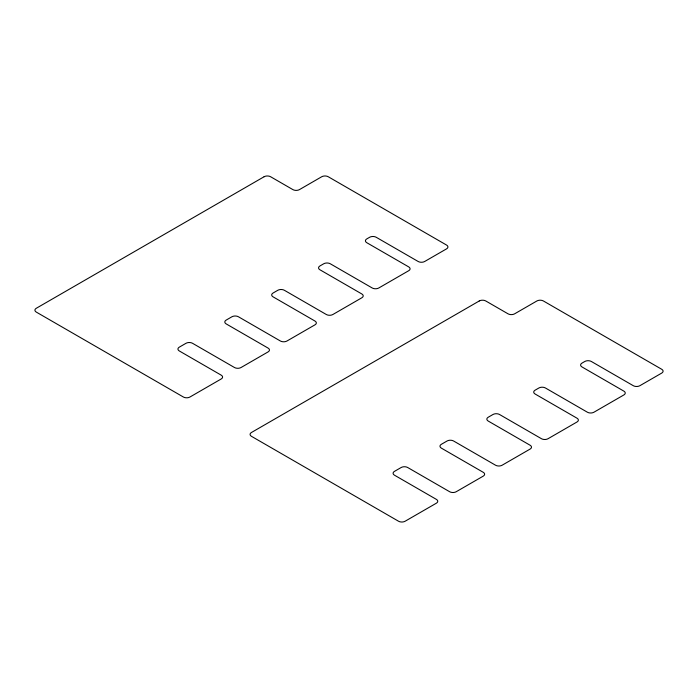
<?xml version="1.0" encoding="UTF-8"?>
<svg xmlns="http://www.w3.org/2000/svg" width="698" height="698" viewBox="0 0 698 698"><rect width="100%" height="100%" fill="white"/><g stroke="black" fill="none" stroke-linecap="round" stroke-linejoin="round"><path stroke-width="1.05" d="M264.088 176.751L36.252 308.298A4.616 2.67 0 0 0 36.252 312.067L183.399 397.022A4.616 2.67 0 0 0 189.935 397.022L221.249 378.944A4.616 2.67 0 0 0 221.249 375.175L179.273 350.937A4.616 2.67 0 0 1 179.273 347.168L186 343.285A4.616 2.67 0 0 1 192.526 343.285L234.502 367.523A4.616 2.67 0 0 0 241.037 367.523L268.119 351.888A4.616 2.67 0 0 0 268.119 348.11L226.143 323.881A4.616 2.67 0 0 1 226.143 320.112L231.911 316.779A4.616 2.67 0 0 1 238.446 316.779L280.421 341.017A4.616 2.67 0 0 0 286.948 341.017L314.999 324.823A4.616 2.67 0 0 0 314.999 321.054L273.023 296.816A4.616 2.67 0 0 1 273.023 293.047L277.821 290.272A4.616 2.67 0 0 1 284.356 290.272L326.332 314.51A4.616 2.67 0 0 0 332.859 314.51L361.869 297.758A4.616 2.67 0 0 0 361.869 293.989L319.893 269.751A4.616 2.67 0 0 1 319.893 265.982L323.741 263.765A4.616 2.67 0 0 1 330.267 263.765L372.243 287.995A4.616 2.67 0 0 0 378.778 287.995L408.749 270.693A4.616 2.67 0 0 0 408.749 266.924L366.773 242.695A4.616 2.67 0 0 1 366.773 238.917L369.652 237.259A4.616 2.67 0 0 1 376.187 237.259L418.154 261.488A4.616 2.67 0 0 0 424.689 261.488L446.589 248.846A4.616 2.67 0 0 0 446.589 245.077L328.252 176.751A4.616 2.67 0 0 0 321.717 176.751L299.433 189.62A4.616 2.67 0 0 1 292.907 189.62L270.623 176.751A4.616 2.67 0 0 0 264.088 176.751M479.247 300.978L251.411 432.516A4.616 2.67 0 0 0 251.411 436.285L398.567 521.249A4.616 2.67 0 0 0 405.093 521.249L436.407 503.171A4.616 2.67 0 0 0 436.407 499.393L394.431 475.164A4.616 2.67 0 0 1 394.431 471.394L401.158 467.512A4.616 2.67 0 0 1 407.693 467.512L449.66 491.741A4.616 2.67 0 0 0 456.195 491.741L483.286 476.106A4.616 2.67 0 0 0 483.286 472.337L441.311 448.099A4.616 2.67 0 0 1 441.311 444.329L447.069 441.005A4.616 2.67 0 0 1 453.604 441.005L495.58 465.234A4.616 2.67 0 0 0 502.106 465.234L530.157 449.041A4.616 2.67 0 0 0 530.157 445.272L488.181 421.034A4.616 2.67 0 0 1 488.181 417.264L492.989 414.49A4.616 2.67 0 0 1 499.515 414.49L541.491 438.728A4.616 2.67 0 0 0 548.026 438.728L577.028 421.976A4.616 2.67 0 0 0 577.028 418.207L535.052 393.977A4.616 2.67 0 0 1 535.052 390.208L538.9 387.983A4.616 2.67 0 0 1 545.426 387.983L587.402 412.221A4.616 2.67 0 0 0 593.937 412.221L623.907 394.92A4.616 2.67 0 0 0 623.907 391.15L581.931 366.912A4.616 2.67 0 0 1 581.931 363.143L584.811 361.477A4.616 2.67 0 0 1 591.346 361.477L633.322 385.715A4.616 2.67 0 0 0 639.848 385.715L661.748 373.072A4.616 2.67 0 0 0 661.748 369.294L543.41 300.978A4.616 2.67 0 0 0 536.884 300.978L514.601 313.838A4.616 2.67 0 0 1 508.065 313.838L485.782 300.978A4.616 2.67 0 0 0 479.247 300.978"/></g></svg>
